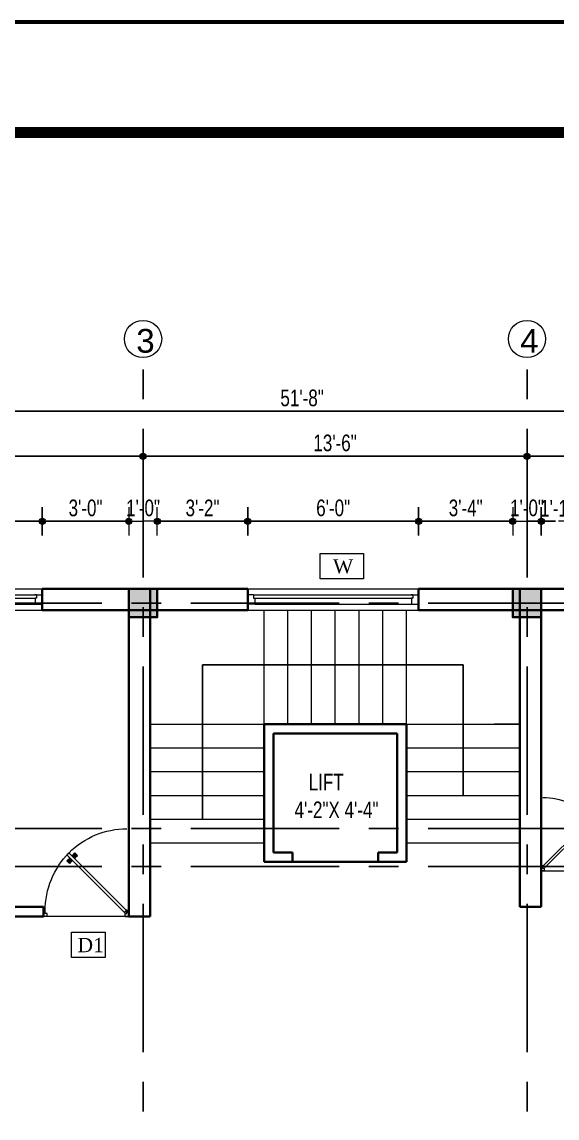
# Model space of a CAD drawing. Header units: inches. Extents: x 108286 to 1018414, y -1240248 to 57686.
# Drawn here: x 503944.8 to 504170.3, y -615802.7 to -615341 of the extents above; entities that cross this region are included whole.
import ezdxf

# ---------------------------------------------------------------- set-up
doc = ezdxf.new("R2010")
doc.units = ezdxf.units.IN
doc.header["$MEASUREMENT"] = 0
doc.linetypes.add('CENTERX2', pattern=[4, 2.5, -0.5, 0.5, -0.5])
for name, color, linetype, lineweight in [('DIMENSION', 142, 'Continuous', 13), ('dimentions', 123, 'Continuous', 9), ('DOOR - ELE- KHA', 142, 'Continuous', 15), ('DOOR WINDOW', 6, 'Continuous', 0), ('ELEVATION', 31, 'Continuous', 25), ('furniture', 32, 'Continuous', 13), ('pillar', 1, 'Continuous', 35), ('RAILING', 213, 'Continuous', 9), ('SHEETS', 7, 'Continuous', 60), ('TEXT', 231, 'Continuous', 20), ('WALL', 8, 'Continuous', 35)]:
    doc.layers.add(name, color=color, linetype=linetype, lineweight=lineweight)
doc.layers.add('VEHICLE', color=9, linetype='Continuous')
doc.styles.add('7 INCH', font='swisscl.ttf', dxfattribs={"height": 7})
doc.styles.add('7 INCH str', font='times.ttf', dxfattribs={"height": 6})
doc.dimstyles.new('7 INCH', dxfattribs={"dimscale": 0, "dimtxt": 7, "dimasz": 1, "dimexe": 2, "dimexo": 9, "dimgap": 2, "dimtad": 1, "dimdec": 0, "dimzin": 3, "dimdsep": 46, "dimlunit": 4, "dimtxsty": '7 INCH', "dimblk": 'DIM', "dimcen": 3, "dimdle": 3, "dimse1": 1, "dimse2": 1, "dimclrd": 256, "dimclre": 256, "dimclrt": 7, "dimadec": 1, "dimazin": 2, "dimtfac": 1, "dimtdec": 0, "dimtix": 1, "dimtofl": 0, "dimtmove": 2, "dimatfit": 3, "dimldrblk": 'ARW', "dimfxl": 2, "dimfrac": 2, "dimtolj": 2, "dimtzin": 0, "dimarcsym": 0})

# ---------------------------------------------------------------- blocks, each defined once
blk = doc.blocks.new('DFGDG')
at = {"layer": 'pillar'}
blk.add_hatch(color=4, dxfattribs=at).paths.add_polyline_path([(456398.92, -510693.64), (456386.92, -510693.64), (456386.92, -510705.64), (456398.92, -510705.64)])
blk.add_lwpolyline([(456398.92, -510693.64), (456386.92, -510693.64), (456386.92, -510705.64), (456398.92, -510705.64)], close=True, dxfattribs=at)
blk = doc.blocks.new('ARW')
at = {"layer": 'DIMENSION'}
blk.add_lwpolyline([(-0.5, 0, 0, 3, 0), (-5.5, 0, 0, 0, 0), (-0.5, 0, 0, 0, 0)], format="xyseb", dxfattribs=at)
blk = doc.blocks.new('DIM')
at = {"layer": 'DIMENSION'}
h = blk.add_hatch(color=256, dxfattribs=at)
h.paths.add_polyline_path([(0, 1.28), (0, 0), (1.28, 0, 0.414214)])
h.paths.add_polyline_path([(1.28, 0), (0, 0), (0, -1.28, 0.414214)])
h.paths.add_polyline_path([(0, 0), (-1.28, 0, 0.414214), (0, -1.28)])
h.paths.add_polyline_path([(0, 1.28, 0.414214), (-1.28, 0), (0, 0)])
for p, q in [((0, 6), (0, -6)), ((-6, 0), (6, 0))]:
    blk.add_line(p, q, dxfattribs=at)
blk.add_circle((0, 0), 1.28, dxfattribs=at)
blk = doc.blocks.new('*U474')
at = {"layer": 'DOOR WINDOW'}
for p, q in [((-196.36, 4.5), (-196.36, -4.5)), ((-196.36, 4.5), (-124.36, 4.5)), ((-193.86, 2), (-196.36, 2)), ((-193.86, 2), (-126.86, 2)), ((-193.86, 2), (-193.86, 0.5)), ((-193.86, 0.5), (-193.36, 0.5)), ((-193.36, 0.5), (-193.36, -2)), ((-193.36, 0.5), (-127.36, 0.5)), ((-126.86, 2), (-127.46, 2)), ((-127.36, 0.5), (-127.36, -2)), ((-126.86, 0.5), (-127.36, 0.5)), ((-127.36, 0.5), (-127.36, -2)), ((-126.86, 0.5), (-127.36, 0.5)), ((-126.86, 2), (-126.86, 0.5)), ((-126.86, 2), (-126.86, 0.5)), ((-126.86, 2), (-124.36, 2)), ((-124.36, 4.5), (-124.36, -4.5)), ((-124.36, 4.5), (-124.36, -4.5)), ((-124.36, 4.5), (-124.36, -4.5)), ((-193.36, -2), (-196.36, -2)), ((-196.36, -4.5), (-124.36, -4.5)), ((-193.36, -2), (-127.36, -2)), ((-127.46, -2), (-127.36, -2)), ((-127.36, -2), (-124.36, -2))]:
    blk.add_line(p, q, dxfattribs=at)
blk = doc.blocks.new('*D728')
at = {"layer": 'Defpoints', "color": 0, "ltscale": 15}
for p in [(504372.85, -615579.75), (504163.6, -616065.53), (504463.7, -616065.53)]:
    blk.add_point(p, dxfattribs=at)
at = {"layer": 'dimentions', "lineweight": -2, "ltscale": 15}
blk.add_line((504463.7, -615580.75), (504463.7, -616064.53), dxfattribs=at)
for p, rotation in [((504463.7, -615579.75), 90), ((504463.7, -616065.53), 270)]:
    blk.add_blockref('DIM', p, dxfattribs=dict(at, rotation=rotation))
at = {"layer": 'dimentions', "color": 7, "ltscale": 15, "insert": (504458.12, -615822.64), "char_height": 7, "attachment_point": 5, "rotation": 90, "style": '7 INCH'}
blk.add_mtext('\\A2;40\'-6"', dxfattribs=at)
blk = doc.blocks.new('*D735')
at = {"layer": 'Defpoints', "color": 0, "ltscale": 15}
for p in [(504163.6, -615551.32), (504163.6, -615579.75), (504176.92, -615579.75)]:
    blk.add_point(p, dxfattribs=at)
at = {"layer": 'dimentions', "lineweight": -2, "ltscale": 15}
for p, q in [((504162.6, -615551.32), (504161.6, -615551.32)), ((504177.92, -615551.32), (504178.92, -615551.32))]:
    blk.add_line(p, q, dxfattribs=at)
blk.add_blockref('DIM', (504163.6, -615551.32), dxfattribs=at)
at = {"layer": 'dimentions', "lineweight": -2, "ltscale": 15, "rotation": 180}
blk.add_blockref('DIM', (504176.92, -615551.32), dxfattribs=at)
at = {"layer": 'dimentions', "color": 7, "ltscale": 15, "insert": (504170.26, -615545.82), "char_height": 7, "attachment_point": 5, "style": '7 INCH'}
blk.add_mtext('\\A2;1\'-1"', dxfattribs=at)
blk = doc.blocks.new('*D736')
at = {"layer": 'Defpoints', "color": 0, "ltscale": 15}
for p in [(504151.6, -615551.32), (504151.6, -615579.75), (504163.6, -615579.75)]:
    blk.add_point(p, dxfattribs=at)
at = {"layer": 'dimentions', "lineweight": -2, "ltscale": 15}
for p, q in [((504150.6, -615551.32), (504149.6, -615551.32)), ((504164.6, -615551.32), (504165.6, -615551.32))]:
    blk.add_line(p, q, dxfattribs=at)
blk.add_blockref('DIM', (504151.6, -615551.32), dxfattribs=at)
at = {"layer": 'dimentions', "lineweight": -2, "ltscale": 15, "rotation": 180}
blk.add_blockref('DIM', (504163.6, -615551.32), dxfattribs=at)
at = {"layer": 'dimentions', "color": 7, "ltscale": 15, "insert": (504157.6, -615545.73), "char_height": 7, "attachment_point": 5, "style": '7 INCH'}
blk.add_mtext('\\A2;1\'-0"', dxfattribs=at)
blk = doc.blocks.new('*D737')
at = {"layer": 'Defpoints', "color": 0, "ltscale": 15}
for p in [(504111.94, -615551.32), (504111.94, -615579.75), (504151.6, -615579.75)]:
    blk.add_point(p, dxfattribs=at)
at = {"layer": 'dimentions', "lineweight": -2, "ltscale": 15}
blk.add_line((504150.6, -615551.32), (504112.94, -615551.32), dxfattribs=at)
at = {"layer": 'dimentions', "lineweight": -2, "ltscale": 15, "rotation": 180}
blk.add_blockref('DIM', (504111.94, -615551.32), dxfattribs=at)
at = {"layer": 'dimentions', "lineweight": -2, "ltscale": 15}
blk.add_blockref('DIM', (504151.6, -615551.32), dxfattribs=at)
at = {"layer": 'dimentions', "color": 7, "ltscale": 15, "insert": (504131.77, -615545.73), "char_height": 7, "attachment_point": 5, "style": '7 INCH'}
blk.add_mtext('\\A2;3\'-4"', dxfattribs=at)
blk = doc.blocks.new('*D738')
at = {"layer": 'Defpoints', "color": 0, "ltscale": 15}
for p in [(504039.94, -615551.32), (504039.94, -615579.75), (504111.94, -615579.75)]:
    blk.add_point(p, dxfattribs=at)
at = {"layer": 'dimentions', "lineweight": -2, "ltscale": 15}
blk.add_line((504110.94, -615551.32), (504040.94, -615551.32), dxfattribs=at)
at = {"layer": 'dimentions', "lineweight": -2, "ltscale": 15, "rotation": 180}
blk.add_blockref('DIM', (504039.94, -615551.32), dxfattribs=at)
at = {"layer": 'dimentions', "lineweight": -2, "ltscale": 15}
blk.add_blockref('DIM', (504111.94, -615551.32), dxfattribs=at)
at = {"layer": 'dimentions', "color": 7, "ltscale": 15, "insert": (504075.94, -615545.73), "char_height": 7, "attachment_point": 5, "style": '7 INCH'}
blk.add_mtext('\\A2;6\'-0"', dxfattribs=at)
blk = doc.blocks.new('*D739')
at = {"layer": 'Defpoints', "color": 0, "ltscale": 15}
for p in [(504001.85, -615551.32), (504001.85, -615579.75), (504039.94, -615579.75)]:
    blk.add_point(p, dxfattribs=at)
at = {"layer": 'dimentions', "lineweight": -2, "ltscale": 15}
blk.add_line((504038.94, -615551.32), (504002.85, -615551.32), dxfattribs=at)
at = {"layer": 'dimentions', "lineweight": -2, "ltscale": 15, "rotation": 180}
blk.add_blockref('DIM', (504001.85, -615551.32), dxfattribs=at)
at = {"layer": 'dimentions', "lineweight": -2, "ltscale": 15}
blk.add_blockref('DIM', (504039.94, -615551.32), dxfattribs=at)
at = {"layer": 'dimentions', "color": 7, "ltscale": 15, "insert": (504020.9, -615545.73), "char_height": 7, "attachment_point": 5, "style": '7 INCH'}
blk.add_mtext('\\A2;3\'-2"', dxfattribs=at)
blk = doc.blocks.new('*D740')
at = {"layer": 'Defpoints', "color": 0, "ltscale": 15}
for p in [(503989.85, -615551.32), (503989.85, -615579.75), (504001.85, -615579.75)]:
    blk.add_point(p, dxfattribs=at)
at = {"layer": 'dimentions', "lineweight": -2, "ltscale": 15}
for p, q in [((503988.85, -615551.32), (503987.85, -615551.32)), ((504002.85, -615551.32), (504003.85, -615551.32))]:
    blk.add_line(p, q, dxfattribs=at)
blk.add_blockref('DIM', (503989.85, -615551.32), dxfattribs=at)
at = {"layer": 'dimentions', "lineweight": -2, "ltscale": 15, "rotation": 180}
blk.add_blockref('DIM', (504001.85, -615551.32), dxfattribs=at)
at = {"layer": 'dimentions', "color": 7, "ltscale": 15, "insert": (503995.85, -615545.73), "char_height": 7, "attachment_point": 5, "style": '7 INCH'}
blk.add_mtext('\\A2;1\'-0"', dxfattribs=at)
blk = doc.blocks.new('*D741')
at = {"layer": 'Defpoints', "color": 0, "ltscale": 15}
for p in [(503953.41, -615551.32), (503953.41, -615579.75), (503989.85, -615579.75)]:
    blk.add_point(p, dxfattribs=at)
at = {"layer": 'dimentions', "lineweight": -2, "ltscale": 15}
blk.add_line((503988.85, -615551.32), (503954.41, -615551.32), dxfattribs=at)
at = {"layer": 'dimentions', "lineweight": -2, "ltscale": 15, "rotation": 180}
blk.add_blockref('DIM', (503953.41, -615551.32), dxfattribs=at)
at = {"layer": 'dimentions', "lineweight": -2, "ltscale": 15}
blk.add_blockref('DIM', (503989.85, -615551.32), dxfattribs=at)
at = {"layer": 'dimentions', "color": 7, "ltscale": 15, "insert": (503971.63, -615545.73), "char_height": 7, "attachment_point": 5, "style": '7 INCH'}
blk.add_mtext('\\A2;3\'-0"', dxfattribs=at)
blk = doc.blocks.new('*D742')
at = {"layer": 'Defpoints', "color": 0, "ltscale": 15}
for p in [(503881.41, -615551.32), (503881.41, -615579.75), (503953.41, -615579.75)]:
    blk.add_point(p, dxfattribs=at)
at = {"layer": 'dimentions', "lineweight": -2, "ltscale": 15}
blk.add_line((503952.41, -615551.32), (503882.41, -615551.32), dxfattribs=at)
at = {"layer": 'dimentions', "lineweight": -2, "ltscale": 15, "rotation": 180}
blk.add_blockref('DIM', (503881.41, -615551.32), dxfattribs=at)
at = {"layer": 'dimentions', "lineweight": -2, "ltscale": 15}
blk.add_blockref('DIM', (503953.41, -615551.32), dxfattribs=at)
at = {"layer": 'dimentions', "color": 7, "ltscale": 15, "insert": (503917.41, -615545.73), "char_height": 7, "attachment_point": 5, "style": '7 INCH'}
blk.add_mtext('\\A2;6\'-0"', dxfattribs=at)
blk = doc.blocks.new('*D748')
at = {"layer": 'Defpoints', "color": 0, "ltscale": 15}
for p in [(503995.85, -615523.94), (503842.85, -615579.75), (503995.85, -615579.75)]:
    blk.add_point(p, dxfattribs=at)
at = {"layer": 'dimentions', "lineweight": -2, "ltscale": 15}
blk.add_line((503843.85, -615523.94), (503994.85, -615523.94), dxfattribs=at)
at = {"layer": 'dimentions', "lineweight": -2, "ltscale": 15, "rotation": 180}
blk.add_blockref('DIM', (503842.85, -615523.94), dxfattribs=at)
at = {"layer": 'dimentions', "lineweight": -2, "ltscale": 15}
blk.add_blockref('DIM', (503995.85, -615523.94), dxfattribs=at)
at = {"layer": 'dimentions', "color": 7, "ltscale": 15, "insert": (503919.35, -615518.36), "char_height": 7, "attachment_point": 5, "style": '7 INCH'}
blk.add_mtext('\\A2;12\'-9"', dxfattribs=at)
blk = doc.blocks.new('*D749')
at = {"layer": 'Defpoints', "color": 0, "ltscale": 15}
for p in [(504157.6, -615523.94), (503995.85, -615579.75), (504157.6, -615579.75)]:
    blk.add_point(p, dxfattribs=at)
at = {"layer": 'dimentions', "lineweight": -2, "ltscale": 15}
blk.add_line((503996.85, -615523.94), (504156.6, -615523.94), dxfattribs=at)
at = {"layer": 'dimentions', "lineweight": -2, "ltscale": 15, "rotation": 180}
blk.add_blockref('DIM', (503995.85, -615523.94), dxfattribs=at)
at = {"layer": 'dimentions', "lineweight": -2, "ltscale": 15}
blk.add_blockref('DIM', (504157.6, -615523.94), dxfattribs=at)
at = {"layer": 'dimentions', "color": 7, "ltscale": 15, "insert": (504076.73, -615518.35), "char_height": 7, "attachment_point": 5, "style": '7 INCH'}
blk.add_mtext('\\A2;13\'-6"', dxfattribs=at)
blk = doc.blocks.new('*D750')
at = {"layer": 'Defpoints', "color": 0, "ltscale": 15}
for p in [(504342.85, -615523.94), (504157.6, -615579.75), (504342.85, -615579.75)]:
    blk.add_point(p, dxfattribs=at)
at = {"layer": 'dimentions', "lineweight": -2, "ltscale": 15}
blk.add_line((504158.6, -615523.94), (504341.85, -615523.94), dxfattribs=at)
at = {"layer": 'dimentions', "lineweight": -2, "ltscale": 15, "rotation": 180}
blk.add_blockref('DIM', (504157.6, -615523.94), dxfattribs=at)
at = {"layer": 'dimentions', "lineweight": -2, "ltscale": 15}
blk.add_blockref('DIM', (504342.85, -615523.94), dxfattribs=at)
at = {"layer": 'dimentions', "color": 7, "ltscale": 15, "insert": (504250.23, -615518.37), "char_height": 7, "attachment_point": 5, "style": '7 INCH'}
blk.add_mtext('\\A2;15\'-5"', dxfattribs=at)
blk = doc.blocks.new('*D752')
at = {"layer": 'Defpoints', "color": 0, "ltscale": 15}
for p in [(503752.85, -615504.99), (504372.85, -615579.75), (503752.85, -615680.74)]:
    blk.add_point(p, dxfattribs=at)
at = {"layer": 'dimentions', "lineweight": -2, "ltscale": 15}
blk.add_line((504371.85, -615504.99), (503753.85, -615504.99), dxfattribs=at)
at = {"layer": 'dimentions', "lineweight": -2, "ltscale": 15, "rotation": 180}
blk.add_blockref('DIM', (503752.85, -615504.99), dxfattribs=at)
at = {"layer": 'dimentions', "lineweight": -2, "ltscale": 15}
blk.add_blockref('DIM', (504372.85, -615504.99), dxfattribs=at)
at = {"layer": 'dimentions', "color": 7, "ltscale": 15, "insert": (504062.85, -615499.4), "char_height": 7, "attachment_point": 5, "style": '7 INCH'}
blk.add_mtext('\\A2;51\'-8"', dxfattribs=at)
blk = doc.blocks.new('*D767')
at = {"layer": 'Defpoints', "color": 0, "ltscale": 15}
for p in [(503836.85, -615579.75), (503656.26, -616065.53), (503989.85, -616065.53)]:
    blk.add_point(p, dxfattribs=at)
at = {"layer": 'dimentions', "lineweight": -2, "ltscale": 15}
blk.add_line((503656.26, -615580.75), (503656.26, -616064.53), dxfattribs=at)
for p, rotation in [((503656.26, -615579.75), 90), ((503656.26, -616065.53), 270)]:
    blk.add_blockref('DIM', p, dxfattribs=dict(at, rotation=rotation))
at = {"layer": 'dimentions', "color": 7, "ltscale": 15, "insert": (503650.67, -615822.64), "char_height": 7, "attachment_point": 5, "rotation": 90, "style": '7 INCH'}
blk.add_mtext('\\A2;40\'-6"', dxfattribs=at)
blk = doc.blocks.new('2ft6in')
at = {"layer": 'DOOR - ELE- KHA'}
for p, q in [((0.84, 2.1), (21.02, 22.28)), ((21.71, 21.6), (1.47, 1.37)), ((18.81, 20.78), (18.04, 21.4)), ((18.06, 21.44), (18.48, 21.86)), ((18.74, 20.79), (18.06, 21.34)), ((18.08, 21.51), (18.45, 21.88)), ((18.11, 21.49), (18.08, 21.51)), ((18.86, 20.83), (18.08, 21.46)), ((18.95, 20.92), (18.2, 21.58)), ((18.44, 21.9), (18.31, 21.77)), ((18.33, 21.76), (18.31, 21.77)), ((19.07, 21.03), (18.34, 21.72)), ((18.44, 21.9), (18.56, 22.02)), ((18.82, 22.25), (18.45, 21.88)), ((18.9, 22.28), (18.48, 21.86)), ((18.58, 22.01), (18.56, 22.02)), ((19.3, 21.26), (18.61, 22)), ((19.42, 21.38), (18.75, 22.14)), ((18.84, 22.23), (18.82, 22.25)), ((18.83, 20.8), (19.18, 21.15)), ((18.84, 20.21), (19.1, 20.6)), ((18.85, 20.11), (18.84, 20.12)), ((19.51, 21.48), (18.88, 22.26)), ((18.91, 20.27), (19.19, 20.69)), ((18.92, 20.89), (18.93, 20.88)), ((19.55, 21.53), (18.93, 22.3)), ((19.54, 21.59), (18.99, 22.27)), ((19.02, 20.88), (19.24, 21.1)), ((19.13, 20.8), (19.03, 20.9)), ((19.12, 20.8), (19.03, 20.89)), ((19.15, 20.82), (19.05, 20.92)), ((19.09, 20.44), (19.25, 20.76)), ((19.19, 20.87), (19.1, 20.96)), ((19.1, 20.7), (19.11, 20.69)), ((19.1, 20.6), (19.1, 20.6)), ((19.11, 20.79), (19.33, 21.01)), ((19.25, 20.93), (19.16, 21.02)), ((19.54, 21.5), (19.18, 21.15)), ((19.45, 21.31), (19.24, 21.1)), ((19.28, 20.63), (19.32, 20.83)), ((19.4, 21.08), (19.31, 21.17)), ((19.55, 21.22), (19.33, 21.01)), ((19.47, 21.15), (19.38, 21.24)), ((19.43, 20.78), (19.4, 20.9)), ((19.51, 21.19), (19.42, 21.28)), ((19.55, 20.91), (19.43, 20.94)), ((19.53, 21.21), (19.44, 21.3)), ((19.45, 21.41), (19.45, 21.41)), ((19.54, 21.22), (19.45, 21.31)), ((19.7, 21.06), (19.51, 21.01)), ((19.53, 19.43), (19.54, 19.42)), ((19.89, 21.24), (19.58, 21.08)), ((20.07, 21.42), (19.64, 21.15)), ((19.64, 21.23), (19.64, 21.23)), ((19.64, 19.42), (20.02, 19.67)), ((19.69, 19.49), (20.12, 19.76)), ((19.74, 21.24), (19.73, 21.23)), ((20.12, 21.49), (19.74, 21.24)), ((19.87, 19.67), (20.18, 19.83)), ((20.02, 19.67), (20.03, 19.68)), ((20.06, 19.85), (20.25, 19.9)), ((20.12, 19.68), (20.12, 19.68)), ((20.21, 20), (20.33, 19.97)), ((20.21, 19.69), (20.43, 19.9)), ((20.21, 19.38), (20.83, 18.61)), ((20.22, 21.48), (20.22, 21.49)), ((20.22, 19.41), (20.57, 19.76)), ((20.22, 19.69), (20.31, 19.6)), ((20.22, 19.32), (20.76, 18.64)), ((20.23, 19.7), (20.32, 19.61)), ((20.25, 19.72), (20.34, 19.63)), ((20.25, 19.43), (20.88, 18.65)), ((20.29, 19.76), (20.38, 19.67)), ((20.31, 19.6), (20.52, 19.81)), ((20.31, 19.5), (20.31, 19.5)), ((20.33, 20.13), (20.36, 20.01)), ((20.34, 19.53), (21, 18.77)), ((20.36, 19.83), (20.45, 19.74)), ((20.65, 20.12), (20.43, 19.9)), ((20.48, 20.28), (20.44, 20.08)), ((20.46, 19.64), (21.14, 18.91)), ((20.5, 19.98), (20.6, 19.89)), ((20.67, 20.47), (20.51, 20.15)), ((20.74, 20.03), (20.52, 19.81)), ((20.85, 20.64), (20.57, 20.22)), ((20.93, 20.11), (20.57, 19.76)), ((20.57, 20.04), (20.66, 19.95)), ((20.61, 20.09), (20.7, 19.99)), ((20.63, 20.11), (20.72, 20.01)), ((20.64, 20.11), (20.73, 20.02)), ((20.66, 20.31), (20.65, 20.31)), ((20.65, 20.21), (20.65, 20.22)), ((20.91, 20.7), (20.66, 20.31)), ((20.69, 19.87), (21.42, 19.19)), ((20.81, 19.99), (21.56, 19.33)), ((20.84, 20.02), (20.83, 20.03)), ((20.86, 18.63), (21.28, 19.05)), ((20.9, 20.08), (21.68, 19.45)), ((20.91, 20.8), (20.91, 20.79)), ((20.91, 18.68), (20.94, 18.66)), ((20.94, 18.66), (21.31, 19.03)), ((20.95, 20.13), (21.72, 19.51)), ((21.71, 21.6), (21.02, 22.28)), ((21.02, 20.12), (21.7, 19.57)), ((21.18, 18.9), (21.2, 18.89)), ((21.32, 19.01), (21.2, 18.89)), ((21.7, 19.47), (21.28, 19.05)), ((21.67, 19.4), (21.31, 19.03)), ((21.32, 19.01), (21.44, 19.14)), ((21.43, 19.15), (21.44, 19.14)), ((21.65, 19.42), (21.67, 19.4)), ((0, 2), (0, 0)), ((0.6, 2), (0, 2)), ((1.33, 0), (0, 0)), ((0, 0), (30, 0)), ((0.6, 1.26), (0.6, 2.04)), ((0.67, 1.26), (0.6, 1.26)), ((0.67, 1.26), (0.67, 2.01)), ((0.67, 1), (0.67, 1.26)), ((1.33, 1), (0.67, 1)), ((1.31, 1.53), (0.79, 2.06)), ((1.36, 1.58), (0.81, 2.12)), ((1.36, 1.58), (1.31, 1.53)), ((1.47, 1.37), (1.31, 1.53)), ((1.33, 0), (1.33, 1)), ((28.67, 0), (28.67, 1)), ((28.67, 1), (29.33, 1)), ((28.67, 0), (30, 0)), ((29.33, 1), (29.33, 2)), ((29.33, 2), (30, 2)), ((30, 0), (30, 2))]:
    blk.add_line(p, q, dxfattribs=at)
for radius in [0.129, 0.0627]:
    blk.add_circle((0.68, 2.14), radius, dxfattribs=at)
for centre, radius, start, end in [((0.68, 2.14), 28.65, 359.7285, 90.0333), ((18.78, 20.84), 0.0667, 231.0764, 315), ((18.89, 20.16), 0.0667, 135, 225), ((18.94, 22.23), 0.0667, 38.9236, 135), ((18.97, 20.93), 0.0667, 225, 315), ((19.16, 20.74), 0.0667, 135, 219.7428), ((19.06, 20.65), 0.0667, 315, 39.7428), ((19.4, 21.36), 0.0667, 315, 45), ((19.49, 21.55), 0.0667, 315, 38.9236), ((19.59, 19.47), 0.0667, 225, 315), ((19.6, 21.18), 0.0667, 50.2572, 135), ((19.68, 21.28), 0.0667, 230.2572, 315), ((20.07, 19.63), 0.0667, 50.2572, 135), ((20.17, 21.44), 0.0667, 45, 135), ((20.16, 19.73), 0.0667, 230.2572, 315), ((20.27, 19.36), 0.0667, 135, 218.9236), ((20.35, 19.55), 0.0667, 135, 225), ((20.7, 20.26), 0.0667, 135, 219.7428), ((20.6, 20.17), 0.0667, 315, 39.7428), ((20.78, 19.98), 0.0667, 45, 135), ((20.82, 18.68), 0.0667, 218.9236, 315), ((20.87, 20.75), 0.0667, 315, 45), ((20.98, 20.07), 0.0667, 51.0764, 135), ((21.65, 19.52), 0.0667, 315, 51.0764)]:
    blk.add_arc(centre, radius, start, end, dxfattribs=at)
blk = doc.blocks.new('*U578')
at = {"layer": 'DOOR - ELE- KHA', "xscale": -1}
blk.add_blockref('2ft6in', (42, 0), dxfattribs=at)
blk = doc.blocks.new('3ft')
at = {"layer": 'DOOR - ELE- KHA'}
for p, q in [((1.01, 2.52), (25.23, 26.74)), ((26.05, 25.92), (1.77, 1.64)), ((22.57, 24.94), (21.65, 25.68)), ((21.67, 25.73), (22.17, 26.23)), ((22.49, 24.95), (21.67, 25.61)), ((22.63, 24.99), (21.69, 25.75)), ((21.7, 25.82), (22.14, 26.26)), ((21.73, 25.79), (21.7, 25.82)), ((22.74, 25.1), (21.84, 25.9)), ((22.13, 26.28), (21.98, 26.13)), ((21.99, 26.11), (21.98, 26.13)), ((22.88, 25.24), (22.01, 26.06)), ((22.13, 26.28), (22.27, 26.42)), ((22.58, 26.7), (22.14, 26.26)), ((22.67, 26.73), (22.17, 26.23)), ((22.29, 26.41), (22.27, 26.42)), ((23.16, 25.52), (22.34, 26.39)), ((23.3, 25.66), (22.5, 26.56)), ((22.61, 26.67), (22.58, 26.7)), ((22.6, 24.96), (23.02, 25.38)), ((22.61, 24.25), (22.92, 24.72)), ((22.62, 24.13), (22.61, 24.14)), ((23.41, 25.77), (22.65, 26.71)), ((22.69, 24.32), (23.02, 24.83)), ((22.7, 25.07), (22.71, 25.06)), ((23.46, 25.83), (22.72, 26.75)), ((23.45, 25.91), (22.79, 26.73)), ((22.82, 25.06), (23.08, 25.32)), ((22.94, 24.95), (22.83, 25.07)), ((22.95, 24.96), (22.84, 25.07)), ((22.98, 24.99), (22.86, 25.1)), ((23.03, 25.04), (22.91, 25.15)), ((22.91, 24.53), (23.1, 24.91)), ((22.92, 24.72), (22.92, 24.72)), ((22.93, 24.94), (23.19, 25.21)), ((22.93, 24.84), (22.93, 24.83)), ((23.11, 25.12), (22.99, 25.23)), ((23.44, 25.81), (23.02, 25.38)), ((23.34, 25.58), (23.08, 25.32)), ((23.13, 24.76), (23.18, 24.99)), ((23.28, 25.3), (23.17, 25.41)), ((23.46, 25.47), (23.19, 25.21)), ((23.36, 25.37), (23.25, 25.49)), ((23.31, 24.94), (23.28, 25.08)), ((23.41, 25.43), (23.3, 25.54)), ((23.46, 25.09), (23.32, 25.13)), ((23.33, 25.7), (23.34, 25.69)), ((23.45, 25.46), (23.33, 25.57)), ((23.44, 25.45), (23.33, 25.56)), ((23.64, 25.27), (23.41, 25.22)), ((23.44, 23.31), (23.45, 23.3)), ((23.87, 25.49), (23.49, 25.3)), ((23.56, 23.3), (24.03, 23.61)), ((24.08, 25.71), (23.57, 25.38)), ((23.57, 25.47), (23.57, 25.47)), ((23.63, 23.38), (24.14, 23.72)), ((24.15, 25.79), (23.68, 25.48)), ((23.68, 25.48), (23.68, 25.48)), ((23.84, 23.6), (24.22, 23.79)), ((24.03, 23.61), (24.03, 23.62)), ((24.07, 23.82), (24.3, 23.88)), ((24.14, 23.62), (24.14, 23.62)), ((24.25, 24), (24.39, 23.97)), ((24.25, 23.62), (24.51, 23.89)), ((24.25, 23.26), (24.99, 22.34)), ((24.27, 25.78), (24.26, 25.79)), ((24.26, 23.29), (24.69, 23.71)), ((24.26, 23.63), (24.37, 23.52)), ((24.26, 23.18), (24.92, 22.37)), ((24.27, 23.64), (24.38, 23.53)), ((24.3, 23.67), (24.41, 23.56)), ((24.3, 23.32), (25.06, 22.38)), ((24.35, 23.72), (24.46, 23.61)), ((24.37, 23.52), (24.63, 23.77)), ((24.37, 23.4), (24.37, 23.4)), ((24.4, 24.15), (24.43, 24.01)), ((24.41, 23.43), (25.2, 22.53)), ((24.43, 23.8), (24.54, 23.69)), ((24.78, 24.15), (24.51, 23.89)), ((24.58, 24.33), (24.52, 24.1)), ((24.55, 23.57), (25.37, 22.7)), ((24.6, 23.97), (24.72, 23.86)), ((24.8, 24.56), (24.61, 24.18)), ((24.89, 24.03), (24.63, 23.77)), ((25.02, 24.77), (24.68, 24.26)), ((24.68, 24.05), (24.79, 23.94)), ((25.11, 24.14), (24.69, 23.71)), ((24.73, 24.1), (24.85, 23.99)), ((24.76, 24.13), (24.87, 24.02)), ((24.77, 24.14), (24.88, 24.03)), ((24.79, 24.38), (24.78, 24.37)), ((24.78, 24.26), (24.78, 24.26)), ((25.1, 24.84), (24.79, 24.38)), ((24.83, 23.85), (25.7, 23.03)), ((24.97, 23.99), (25.87, 23.2)), ((25, 24.03), (25, 24.03)), ((25.08, 24.1), (26.02, 23.34)), ((25.09, 24.96), (25.1, 24.95)), ((25.14, 24.15), (26.06, 23.41)), ((25.22, 24.14), (26.03, 23.48)), ((26.05, 25.92), (25.23, 26.74)), ((26.04, 23.37), (25.54, 22.86)), ((26.01, 23.27), (25.57, 22.83)), ((25.98, 23.3), (26.01, 23.27)), ((25.04, 22.36), (25.54, 22.86)), ((25.1, 22.42), (25.13, 22.39)), ((25.13, 22.39), (25.57, 22.83)), ((25.42, 22.68), (25.43, 22.67)), ((25.58, 22.82), (25.43, 22.67)), ((25.58, 22.82), (25.73, 22.97)), ((25.72, 22.98), (25.73, 22.97)), ((0, 2.4), (0, 0)), ((0.72, 2.4), (0, 2.4)), ((1.6, 0), (0, 0)), ((0, 0), (36, 0)), ((0.72, 1.52), (0.72, 2.44)), ((0.8, 1.52), (0.72, 1.52)), ((0.8, 1.52), (0.8, 2.41)), ((0.8, 1.2), (0.8, 1.52)), ((1.6, 1.2), (0.8, 1.2)), ((1.57, 1.84), (0.94, 2.47)), ((1.63, 1.89), (0.97, 2.55)), ((1.63, 1.89), (1.57, 1.84)), ((1.77, 1.64), (1.57, 1.84)), ((1.6, 0), (1.6, 1.2)), ((34.4, 0), (34.4, 1.2)), ((34.4, 1.2), (35.2, 1.2)), ((34.4, 0), (36, 0)), ((35.2, 1.2), (35.2, 2.4)), ((35.2, 2.4), (36, 2.4)), ((36, 0), (36, 2.4))]:
    blk.add_line(p, q, dxfattribs=at)
for radius in [0.155, 0.0752]:
    blk.add_circle((0.82, 2.56), radius, dxfattribs=at)
for centre, radius, start, end in [((0.82, 2.56), 34.38, 359.7285, 90.0333), ((22.54, 25.01), 0.08, 231.0764, 315), ((22.67, 24.2), 0.08, 135, 225), ((22.73, 26.68), 0.08, 38.9236, 135), ((22.77, 25.12), 0.08, 225, 315), ((22.99, 24.89), 0.08, 135, 219.7428), ((22.87, 24.78), 0.08, 315, 39.7428), ((23.28, 25.63), 0.08, 315, 45), ((23.39, 25.86), 0.08, 315, 38.9236), ((23.51, 23.36), 0.08, 225, 315), ((23.51, 25.41), 0.08, 50.2572, 135), ((23.62, 25.53), 0.08, 230.2572, 315), ((24.09, 23.56), 0.08, 50.2572, 135), ((24.2, 23.68), 0.08, 230.2572, 315), ((24.2, 25.73), 0.08, 45, 135), ((24.32, 23.23), 0.08, 135, 218.9236), ((24.42, 23.46), 0.08, 135, 225), ((24.84, 24.31), 0.08, 135, 219.7428), ((24.72, 24.21), 0.08, 315, 39.7428), ((24.94, 23.98), 0.08, 45, 135), ((25.04, 24.89), 0.08, 315, 45), ((25.17, 24.08), 0.08, 51.0764, 135), ((25.98, 23.42), 0.08, 315, 51.0764), ((24.98, 22.42), 0.08, 218.9236, 315)]:
    blk.add_arc(centre, radius, start, end, dxfattribs=at)
blk = doc.blocks.new('*U576')
at = {"color": 3, "xscale": -1}
blk.add_blockref('3ft', (42, 0), dxfattribs=at)

msp = doc.modelspace()

# ---------------------------------------------------------------- linework, layer by layer
at = {"layer": 'dimentions', "ltscale": 15}
for points in [[(504070.5, -615564.91), (504088.68, -615564.91), (504088.68, -615575.58), (504070.5, -615575.58)], [(503965.65, -615724.41), (503979.84, -615724.41), (503979.84, -615735.08), (503965.65, -615735.08)]]:
    msp.add_lwpolyline(points, close=True, dxfattribs=at)
at = {"layer": 'ELEVATION', "color": 0}
msp.add_line((504143.85, -615636.75), (504154.6, -615636.75), dxfattribs=at)
at = {"layer": 'furniture'}
for centre in [(503995.85, -615474.54), (504157.6, -615474.54)]:
    msp.add_circle(centre, 7.85, dxfattribs=at)
at = {"layer": 'RAILING'}
for p, q in [((504046.85, -615686.75), (504046.85, -615588.75)), ((504056.85, -615636.75), (504056.85, -615588.75)), ((504066.85, -615636.75), (504066.85, -615588.75)), ((504076.85, -615636.75), (504076.85, -615588.75)), ((504076.85, -615636.75), (504076.85, -615588.75)), ((504086.85, -615636.75), (504086.85, -615588.75)), ((504096.85, -615636.75), (504096.85, -615588.75)), ((504106.85, -615686.75), (504106.85, -615588.75)), ((503998.85, -615636.75), (504154.6, -615636.75)), ((503998.85, -615646.75), (504046.85, -615646.75)), ((504106.85, -615646.75), (504154.6, -615646.75)), ((503998.85, -615656.75), (504046.85, -615656.75)), ((504106.85, -615656.75), (504154.6, -615656.75)), ((503998.85, -615666.75), (504046.85, -615666.75)), ((504106.85, -615666.75), (504154.6, -615666.75)), ((503998.85, -615676.75), (504046.85, -615676.75)), ((504106.85, -615676.75), (504154.6, -615676.75)), ((503998.85, -615686.75), (504046.85, -615686.75)), ((504106.85, -615686.75), (504154.6, -615686.75))]:
    msp.add_line(p, q, dxfattribs=at)
at = {"layer": 'SHEETS'}
for points in [[(502502.29, -615341.01), (505598.29, -615341.01), (505598.29, -617441.01), (502502.29, -617441.01)], [(502595.29, -615386.01), (505553.29, -615386.01), (505553.29, -617396.01), (502595.29, -617396.01)], [(502596.29, -615387.01), (505552.29, -615387.01), (505552.29, -617395.01), (502596.29, -617395.01)], [(502597.29, -615388.01), (505551.29, -615388.01), (505551.29, -617394.01), (502597.29, -617394.01)], [(502598.29, -615389.01), (505550.29, -615389.01), (505550.29, -617393.01), (502598.29, -617393.01)]]:
    msp.add_lwpolyline(points, close=True, dxfattribs=at)
at = {"layer": 'VEHICLE', "linetype": 'CENTERX2', "ltscale": 25}
for p, q in [((503995.85, -616174.95), (503995.85, -615482.4)), ((504157.6, -616174.95), (504157.6, -615482.4)), ((503615.94, -615585.75), (504480.05, -615585.75)), ((503615.94, -615680.74), (504480.05, -615680.74)), ((503615.94, -615696.74), (504480.05, -615696.74))]:
    msp.add_line(p, q, dxfattribs=at)
at = {"layer": 'WALL', "color": 0}
for p, q in [((503953.41, -615579.75), (504039.94, -615579.75)), ((504039.94, -615579.75), (503953.41, -615579.75)), ((503953.41, -615579.75), (503953.41, -615588.75)), ((503989.85, -615717.75), (503989.85, -615579.75)), ((503998.85, -615717.75), (503998.85, -615579.75)), ((504039.94, -615579.75), (504039.94, -615588.75)), ((504111.94, -615579.75), (504176.92, -615579.75)), ((504176.92, -615579.75), (504111.94, -615579.75)), ((504111.94, -615579.75), (504111.94, -615588.75)), ((504154.6, -615713.75), (504154.6, -615579.75)), ((504163.6, -615713.75), (504163.6, -615579.75)), ((503953.41, -615588.75), (504039.94, -615588.75)), ((504111.94, -615588.75), (504176.92, -615588.75)), ((504106.85, -615636.75), (504046.85, -615636.75)), ((504046.85, -615636.75), (504046.85, -615694.75)), ((504106.85, -615694.75), (504106.85, -615636.75)), ((504102.85, -615640.75), (504050.85, -615640.75)), ((504050.85, -615640.75), (504050.85, -615690.75)), ((504102.85, -615690.75), (504102.85, -615640.75)), ((504046.85, -615694.75), (504058.85, -615694.75)), ((504050.85, -615690.75), (504058.85, -615690.75)), ((504058.85, -615690.75), (504058.85, -615694.75)), ((504058.85, -615694.75), (504094.85, -615694.75)), ((504094.85, -615690.75), (504102.85, -615690.75)), ((504094.85, -615690.75), (504094.85, -615694.75)), ((504094.85, -615694.75), (504106.85, -615694.75)), ((503845.85, -615713.75), (503953.85, -615713.75)), ((503845.85, -615717.75), (503953.85, -615717.75)), ((503953.85, -615717.75), (503953.85, -615713.75)), ((503989.85, -615717.75), (503998.85, -615717.75)), ((504163.6, -615713.75), (504154.6, -615713.75))]:
    msp.add_line(p, q, dxfattribs=at)

# ---------------------------------------------------------------- block references
for p in [(504077.77, -615584.25), (504236.3, -615584.25)]:
    msp.add_blockref('*U474', p)
at = {"layer": 'DIMENSION'}
for p in [(47602.93, -104886.11), (47764.68, -104886.11)]:
    msp.add_blockref('DFGDG', p, dxfattribs=at)
at = {"layer": 'DOOR - ELE- KHA', "xscale": -1}
msp.add_blockref('*U578', (504205.6, -615698.57), dxfattribs=at)
at = {"layer": 'DOOR - ELE- KHA'}
msp.add_blockref('*U576', (503947.85, -615717.75), dxfattribs=at)

# ---------------------------------------------------------------- texts
at = {"layer": 'dimentions', "ltscale": 15, "char_height": 6, "width": 18.613, "attachment_point": 1, "style": '7 INCH str'}
for s, insert in [('W', (504075.85, -615567.29)), ('D1', (503968.25, -615726.79))]:
    msp.add_mtext(s, dxfattribs=dict(at, insert=insert))
at = {"layer": 'furniture', "char_height": 10, "width": 7.2682, "attachment_point": 1, "style": '7 INCH'}
for s, insert in [('{\\fArial|b0|i0|c0|p34;3}', (503992.98, -615470.32)), ('{\\fArial|b0|i0|c0|p34;4}', (504154.73, -615470.32))]:
    msp.add_mtext(s, dxfattribs=dict(at, insert=insert))
at = {"layer": 'TEXT', "insert": (504059.66, -615657.67), "char_height": 7, "width": 57.3601, "attachment_point": 1, "style": '7 INCH'}
msp.add_mtext('   LIFT\\P4\'-2"X 4\'-4"', dxfattribs=at)

# ---------------------------------------------------------------- dimensions: what is measured, and where the dimension line sits
at = {"layer": 'dimentions', "ltscale": 15}
for base, p1, p2, picture, middle in [((503752.85, -615504.99), (504372.85, -615579.75), (503752.85, -615680.74), '*D752', (504062.85, -615499.4)), ((503995.85, -615523.94), (503842.85, -615579.75), (503995.85, -615579.75), '*D748', (503919.35, -615518.36)), ((504157.6, -615523.94), (503995.85, -615579.75), (504157.6, -615579.75), '*D749', (504076.73, -615518.35)), ((504342.85, -615523.94), (504157.6, -615579.75), (504342.85, -615579.75), '*D750', (504250.23, -615518.37)), ((503881.41, -615551.32), (503953.41, -615579.75), (503881.41, -615579.75), '*D742', (503917.41, -615545.73)), ((503953.41, -615551.32), (503989.85, -615579.75), (503953.41, -615579.75), '*D741', (503971.63, -615545.73)), ((503989.85, -615551.32), (504001.85, -615579.75), (503989.85, -615579.75), '*D740', (503995.85, -615545.73)), ((504001.85, -615551.32), (504039.94, -615579.75), (504001.85, -615579.75), '*D739', (504020.9, -615545.73)), ((504039.94, -615551.32), (504111.94, -615579.75), (504039.94, -615579.75), '*D738', (504075.94, -615545.73)), ((504111.94, -615551.32), (504151.6, -615579.75), (504111.94, -615579.75), '*D737', (504131.77, -615545.73)), ((504151.6, -615551.32), (504163.6, -615579.75), (504151.6, -615579.75), '*D736', (504157.6, -615545.73)), ((504163.6, -615551.32), (504176.92, -615579.75), (504163.6, -615579.75), '*D735', (504170.26, -615545.82))]:
    dim = msp.add_linear_dim(base=base, p1=p1, p2=p2, dimstyle='7 INCH', override={"dimscale": 1}, dxfattribs=at)
    dim.commit()
    dim.dimension.update_dxf_attribs({"geometry": picture, "text_midpoint": middle})
for base, p1, p2, picture, middle in [((503656.26, -616065.53), (503836.85, -615579.75), (503989.85, -616065.53), '*D767', (503650.67, -615822.64)), ((504463.7, -616065.53), (504372.85, -615579.75), (504163.6, -616065.53), '*D728', (504458.12, -615822.64))]:
    dim = msp.add_linear_dim(base=base, p1=p1, p2=p2, angle=90, dimstyle='7 INCH', override={"dimscale": 1}, dxfattribs=at)
    dim.commit()
    dim.dimension.update_dxf_attribs({"geometry": picture, "text_midpoint": middle})

# ---------------------------------------------------------------- leaders
at = {"layer": 'ELEVATION', "color": 0}
msp.add_leader([(504130.73, -615666.75), (504130.73, -615611.74), (504020.94, -615611.74), (504020.94, -615676.75)], dimstyle='7 INCH', override={"dimscale": 1, "dimtad": 0}, dxfattribs=at)

doc.saveas('drawing.dxf')
